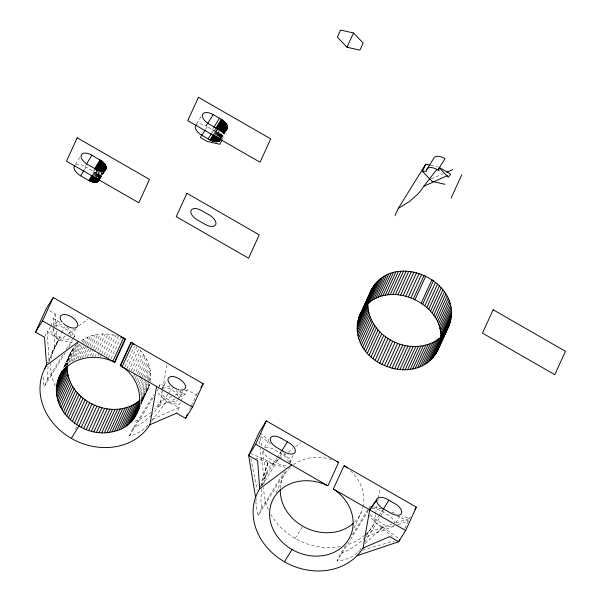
<?xml version="1.0" encoding="UTF-8"?>
<svg xmlns="http://www.w3.org/2000/svg" width="601" height="601" viewBox="0 0 601 601"><rect width="100%" height="100%" fill="white"/><g stroke="black" fill="none" stroke-linecap="round" stroke-linejoin="round"><path stroke-width="0.45" stroke-dasharray="3 2.25" d="M150.265 381.552C152.331 369.532 147.185 357.174 138.763 348.67L129.215 369.517M43.242 376.955L43.34 382.597L44.128 386.781L65.246 352.87M255.898 501.354L256.439 509.768L258.242 515.56L285.896 471.056M67.244 364.86C67.695 357.422 70.948 350.233 76.162 344.914L66.996 364.927M255.988 500.648L256.236 498.507M261.638 488.823L260.917 500.047L261.51 508.431L258.242 515.56M48.057 366.43L47.396 379.652L44.128 386.781M162.646 389.523L160.587 401.363L158.176 406.629A51.956 36.954 -20.4 0 1 152.076 414.517M162.811 388.614L167.093 364.018M375.452 514.741L373.709 524.763A59.672 50.935 24.6 0 1 365.385 534.612M375.61 513.832L377.203 504.72M377.834 501.076L378.157 499.258M378.314 498.342L380.057 488.328M48.711 362.891L50.604 356.175A51.956 39.876 75.4 0 1 54.871 347.235L61.264 333.818M262.291 485.277L264.185 478.561L266.273 474.016L262.337 450.382M261.104 485.691L268.429 461.2L251.458 453.785M140.484 405.585L149.634 384.565L141.227 402.918M261.811 480.943L268.429 461.2L274.957 464.956L285.287 467.293M267.062 465.933L268.67 461.335M366.708 534.635L367.744 532.358L391.634 524.372M44.902 336.432L47.194 331.429L58.725 339.693L71.632 342.623L72.721 340.241M53.579 325.885L53.128 318.462L55.209 313.91L46.976 309.177M50.386 326.786L49.087 329.633L58.725 339.693L47.622 363.064M50.717 326.073L52.347 322.504L63.533 325.043M51.844 353.035L54.315 347.641M74.171 337.078L74.9 335.493L65.9 326.103M63.638 367.774L70.738 352.359M64.337 366.58L68.912 356.566M64.623 366.212L71.88 350.36M64.803 366.272L68.236 358.767M65.148 365.964L73.164 348.452M65.434 366.024L67.725 361.021M65.809 365.814L74.592 346.634M66.606 364.98L67.372 363.312M68.687 363.312L77.852 343.299L76.725 344.373M70.505 361.81L78.904 343.464M72.052 361.261L80.834 342.074M73.705 360.833L80.962 344.982M82.487 341.646L83.637 339.144C93.846 333.33 106.452 332.631 117.578 335.997M76.229 358.865L83.103 343.855M83.486 343.021L85.778 338.01M78.077 358.699L84.568 344.516M84.951 343.682L88.001 337.011M80.008 358.669L86.116 345.32M86.499 344.486L90.315 336.147M82.39 357.941L87.738 346.266M88.122 345.432L92.704 335.426M85.222 356.528L89.429 347.355M89.804 346.522L95.153 334.847M87.348 356.926L91.164 348.588M91.547 347.754L97.655 334.411M90.278 355.807L93.335 349.136M93.718 348.302L100.209 334.118M92.479 356.498L95.153 350.661M95.536 349.827L102.794 333.983M95.086 356.506L96.235 354.004M97.76 350.668L105.4 333.991M98.091 355.83L99.24 353.328M99.616 352.494L108.022 334.148M100.337 356.971L101.479 354.47M101.862 353.636L110.644 334.449M207.285 123.49L206.158 125.947L216.33 132.085L218.741 134.534L220.289 137.456L224.278 131.093M104.101 354.921L113.266 334.907M106.317 356.355L115.865 335.501M75.501 429.204L76.65 426.702M108.511 357.926L118.442 336.244M111.05 358.805L120.591 337.957M222.498 138.741L223.219 137.156L216.142 129.786M124.933 366.79L134.481 345.943M126.939 368.526L136.87 346.837M131.379 370.607L140.544 350.593M133.414 371.779L142.197 352.592M133.79 376.361L143.722 354.673M135.18 378.502L137.088 374.333M137.471 373.499L145.104 356.821M136.419 380.711L138.711 375.708M139.094 374.874L146.351 359.022M137.516 382.965L140.574 376.294M140.95 375.46L147.448 361.284M138.463 385.264L141.896 377.759M142.279 376.925L148.387 363.575M139.244 387.592L143.444 378.412M143.827 377.578L149.176 365.904M139.875 389.944L144.841 379.096M145.224 378.262L149.807 368.255M140.341 392.303L150.273 370.622M140.649 394.677L147.14 380.493M147.523 379.659L150.573 372.988M141.167 396.202L148.041 381.192M148.424 380.358L150.716 375.355M141.145 398.553L148.778 381.868M149.161 381.034L150.693 377.698M141.333 400.041L148.59 384.197M141.363 400.875L143.271 396.705L148.116 388.907M141.363 401.498L149.386 383.986M141.265 402.392L144.698 394.887M141.318 403.444L148.95 386.766M148.071 425.102A51.956 39.854 75.4 0 1 146.471 426.763C141.798 431.3 135.864 434.568 129.463 435.838L132.723 428.708L153.766 394.759M158.318 388.456L156.869 391.627L166.522 401.671L179.241 407.35L176.566 413.188M158.679 387.668L160.129 384.497L171.323 387.021M151.617 420.955L166.522 401.671L179.436 404.578L180.743 401.731M181.066 401.017L182.704 397.449L175.62 390.087M178.422 397.441L185.176 394.384L187.257 389.839L196.242 395L190.893 406.674M189.751 409.176L190.509 407.508M276.002 492.835L282.876 477.825M290.043 463.123L291.132 460.749L282.77 452.035M357.34 552.777C351.765 557.668 344.538 560.402 337.191 560.951L340.451 553.822L345.883 545.077M353.989 528.151L361.239 512.3M368.263 510.099L366.813 513.269L337.191 560.951M368.623 509.31L370.073 506.14L369.089 507.725M404.758 528.437L410.258 516.95M61.663 332.977L64.457 327.109M260.21 486.953L261.796 484.173M359.563 550.696L361.975 546.79M364.875 542.094L376.459 523.321L368.097 514.606M75.418 164.336L79.64 157.552M75.786 164.809A9.856 5.108 31.9 0 1 84.628 166.319L85.86 164.982M84.395 169.798L87.213 165.267M84.929 166.492L93.095 171.195L94.034 169.685M102.335 172.72L99.052 178.001L97.167 174.651L93.613 171.533L94.552 170.023M92.577 174.485L95.063 170.376M93.117 174.763L95.551 170.737M93.673 175.026L96.032 171.112M95.551 173.013L96.491 171.503L93.756 176.018M95.995 173.411L97.4 171.15M94.778 175.477L97.587 170.947M94.853 176.416L97.813 171.555M95.401 176.589L98.203 171.969M97.167 174.651L98.572 172.389M95.942 176.724L98.752 172.202M97.512 175.079L99.383 172.059M96.468 176.844L99.278 172.322M97.82 175.5L99.698 172.487M96.986 176.934L99.804 172.412M97.497 176.994L100.307 172.472M97.986 177.032L100.795 172.51M98.459 177.047L101.269 172.517M98.444 177.783L101.727 172.502M98.88 177.738L102.162 172.464M99.142 178.392L102.425 173.111L99.218 178.332M99.668 178.016L102.951 172.742M99.578 178.204L102.854 172.93M99.691 178.384L103.192 172.78M99.751 178.64L103.965 171.856M99.811 178.978L104.251 171.661M99.894 178.948L104.431 171.691M196.655 123.798L201.343 116.256M207.097 124.445L205.865 125.782A9.856 5.108 31.9 0 0 196.7 124.43M205.632 129.253L207.976 125.481M212.446 129.568L213.378 128.066M211.92 132.866L214.264 129.095M214.324 130.657L215.263 129.147M214.85 130.988L215.782 129.478M213.806 133.948L216.292 129.831M215.849 131.702L216.788 130.199M214.354 134.226L217.164 129.703M216.33 132.085L217.261 130.575M214.903 134.481L217.246 130.71M215.459 134.722L217.795 130.95M216.007 134.932L218.817 130.409M217.645 133.279L219.049 131.018M216.555 135.127L219.365 130.597M217.104 135.293L219.44 131.431M217.171 136.187L220.274 131.101M217.705 136.299L220.62 131.521M218.223 136.389L221.499 131.116M218.726 136.457L222.009 131.176M219.222 136.495L222.498 131.213M219.816 136.232L222.625 131.709M219.222 137.261L222.971 131.228M220.004 136.645L223.287 131.371M219.681 137.238L223.429 131.206M220.161 137.058L223.444 131.777M220.116 137.201L223.865 131.168M220.379 137.847L224.196 131.754M220.807 137.667L224.646 131.446M220.68 138.275L224.894 131.484M220.905 138.2L225.202 131.311M220.86 138.538L225.48 131.116M221.04 138.44L225.458 131.319M221.446 137.937L225.66 131.146M159.152 386.075L160.129 384.497M129.463 435.838L153.443 397.156M161.369 389.425L166.98 380.373M178.144 399.793L183.29 391.491M196.242 395L197.639 392.753M264.568 447.392L268.782 440.608M276.543 458.661L264.185 478.561L260.06 448.384M277.038 457.864L280.99 451.494M280.351 453.162L281.291 451.659M276.084 462.492L279.367 457.211M279.833 456.459L283.116 451.178M288.886 462.282L293.1 455.498M261.51 508.431L284.22 471.875M289.156 463.927L291.132 460.749M295.121 538.421L302.731 526.168M352.299 534.747L368.593 508.521M366.663 535.318L378.532 516.221M379.028 515.425L382.491 509.858M381.86 511.526L382.799 510.016M377.593 520.849L379.93 517.078M380.403 516.327L383.678 511.045M395.706 522.878L400.086 515.823M53.564 327.417L59.191 318.372M71.722 335.553L75.951 328.77M47.396 379.652L62.617 355.206M66.057 349.684L72.443 339.437M72.931 338.648L74.9 335.493M68.687 347.355L71.632 342.623M262.276 485.225L274.957 464.956L255.673 458.022M167.897 394.061L158.176 406.629L175.049 398.974M168.468 393.324L172.472 388.148M141.708 398.425L143.271 396.705M379.269 530.48L382.784 526.874L399.793 539.3M151.46 415.141L144.105 421.654L132.723 428.708M365.175 537.399C358.271 544.619 349.602 549.93 340.451 553.822M365.1 543.567L382.987 527.069M357.941 552.244L359.143 551.17M65.434 335.891L57.283 341.969L54.871 347.235L53.632 326.816M68.401 333.683L74.329 329.258M78.776 325.937L87.671 319.311M278.563 459.284L270.405 465.369A59.672 50.935 24.6 0 0 264.117 483.414M279.3 458.736L285.227 454.311M288.195 452.102L292.642 448.782M295.609 446.573L300.793 442.704M81.601 340.406L83.637 339.144M179.241 407.35L152.301 419.453A51.956 39.854 75.4 0 1 150.986 421.444M431.3 178.85L443.35 173.644M171.773 396.532L160.587 401.363A59.672 50.935 24.6 0 1 154.622 408.965M175.214 395.045L187.257 389.839M366.542 536.588L396.915 525.161M397.787 524.831L408.199 520.917L397.013 516.049M396.051 522.893L409.326 518.46L402.302 515.951M362.681 550.14L394.489 540.847M430.849 165.38L437.738 166.935M373.522 506.921L382.131 508.867M391.769 512.195L396.157 513.757M382.784 526.874L376.459 523.321L392.22 536.4M53.128 318.462L62.023 323.571M178.707 390.665L185.176 394.384M93.095 171.195L93.613 171.533M260.406 436.281L270.758 443.846M260.03 432.803L268.609 439.962M250.857 458.473L257.123 490.108M260.218 437.656L261.585 445.837M259.061 441.066L259.564 444.725M55.209 313.91L56.178 327.004M56.456 330.745L57.283 341.969A59.672 50.935 24.6 0 0 50.995 360.014M47.194 331.429L49.004 360.059A51.956 36.931 -20.4 0 0 47.426 362.809M69.393 338.731A9.856 5.108 31.9 0 1 63.09 338.769M61.437 338.123A9.856 5.108 31.9 0 1 58.237 336.282M56.81 335.148A9.856 5.108 31.9 0 1 54.007 331.805M53.436 330.558A9.856 5.108 31.9 0 1 53.211 328.326M55.495 326.058A9.856 5.108 31.9 0 1 58.147 325.885L58.658 325.945A9.856 5.108 31.9 0 1 68.679 331.722L69.025 332.15A9.856 5.108 31.9 0 1 70.565 335.073M70.655 335.463A9.856 5.108 31.9 0 1 70.715 335.846M151.016 412.286A59.672 50.935 24.6 0 1 131.559 422.187M55.254 386.142A59.672 50.935 24.6 0 1 50.732 363.259M177.498 400.514A9.856 5.108 31.8 0 1 176.213 401.152M174.974 401.363A9.856 5.108 31.8 0 1 170.917 400.754M169.257 400.116A9.856 5.108 31.8 0 1 166.056 398.275M164.629 397.148A9.856 5.108 31.8 0 1 160.978 391.394M162.608 388.336A9.856 5.108 31.8 0 1 165.966 387.885L166.469 387.953A9.856 5.108 31.8 0 1 176.506 393.708L176.852 394.136A9.856 5.108 31.8 0 1 178.482 397.441M263.163 450.111A9.856 5.108 31.9 0 0 269.556 458.743L277.97 463.574A9.856 5.108 31.9 0 0 287.548 464.295M265.281 447.722A9.856 5.108 31.9 0 1 273.771 449.375L282.237 454.251A9.856 5.108 31.9 0 1 288.292 461.44M364.769 535.153A59.672 50.935 24.6 0 1 346.356 545.107M340.399 546.564A59.672 50.935 24.6 0 1 270.315 513.464M268.377 509.543A59.672 50.935 24.6 0 1 263.824 487.471M363.267 505.711A42.806 36.541 24.6 0 1 354.83 521.818M280.344 488.252A42.806 36.541 24.6 0 1 290.396 467.217M293.423 464.716A42.806 36.541 24.6 0 1 303.437 459.547L305.826 458.818A42.806 36.541 24.6 0 1 331.564 459.637M350.638 470.831A42.806 36.541 24.6 0 1 362.929 491.656L363.395 494.014A42.806 36.541 24.6 0 1 363.41 504.953M370.441 514.614A9.856 5.108 31.9 0 0 375.708 519.767L384.114 524.613A9.856 5.108 31.9 0 0 394.301 525.139M371.929 508.867A9.856 5.108 31.9 0 1 379.975 510.444L388.441 515.305A9.856 5.108 31.9 0 1 394.767 522.855"/><path stroke-width="0.9" d="M134.158 344.561L130.935 342.179L120.238 365.536C148.056 381.395 146.486 426.026 112.026 431.841C79.58 439.767 41.942 403.211 61.956 371.538M129.328 423.389L140.018 400.041C113.867 423.051 65.847 400.559 67.177 365.633M357.174 328.492L357.385 323.819L358.932 317.08L371.448 289.517C394.173 248.686 466.241 282.5 448.827 326.065L437.145 351.487C417.582 386.511 357.572 366.888 357.174 328.492L367.865 305.135L367.88 303.573M437.145 351.487C458.676 306.608 380.929 270.097 359.766 314.939M106.234 168.182L105.393 165.042L102.583 161.699L91.66 155.013A9.856 5.108 31.9 0 0 81.278 154.953A9.856 5.108 31.9 0 0 87.438 164.381L95.852 169.204C98.774 170.849 105.077 172.75 106.234 168.182L104.364 171.202M227.463 127.645C227.426 123.941 224.203 121.229 221.356 119.344L212.889 114.468A9.856 5.108 31.9 0 0 202.507 114.415A9.856 5.108 31.9 0 0 208.667 123.836L217.089 128.667C220.004 130.312 226.307 132.205 227.463 127.645L226.059 129.906M376.624 500.16L376.669 499.822A9.856 5.108 31.9 0 1 387.006 499.13L395.473 503.999A9.856 5.108 31.9 0 1 401.566 513.412A9.856 5.108 31.9 0 1 391.146 513.299L382.732 508.454A9.856 5.108 31.9 0 1 376.624 500.16L369.683 509.858L363.019 548.112A59.672 50.935 24.6 0 1 284.431 561.777A59.672 50.935 24.6 0 1 259.715 488.718L257.641 460.659L248.656 455.498L259.309 432.209L266.341 420.895L338.633 462.462L327.943 485.818L325.892 484.887A42.806 36.541 24.6 0 0 295.136 482.175L292.747 482.896A42.806 36.541 24.6 0 0 272.208 527.28A42.806 36.541 24.6 0 0 321.798 555.79A42.806 36.541 24.6 0 0 352.704 517.371L352.239 515.004A42.806 36.541 24.6 0 0 335.185 490.228L333.36 488.929L344.057 465.58L345.875 466.872A42.806 36.541 24.6 0 1 347.295 467.946M59.056 377.781C68.101 356.911 96.137 352.449 114.821 362.418L125.511 339.069L53.219 297.495L46.224 308.749L35.534 332.098L44.519 337.266L46.593 365.325A59.672 50.935 24.6 0 0 71.301 438.377A59.672 50.935 24.6 0 0 149.897 424.719L156.56 386.458M220.394 139.289C218.794 143.466 212.979 141.543 210.057 139.98L201.643 135.15A9.856 5.108 31.9 0 1 196.144 124.82M432.029 167.664A9.856 5.108 31.8 0 1 437.986 169.97L444.995 158.649A9.856 5.108 31.8 0 0 433.674 158.409L426.657 169.73L426.537 171.105L422.42 171.345L425.688 164.216L429.993 165.185M368.946 295.925L371.448 289.517M99.075 180.15C97.107 183.921 91.75 182.028 88.828 180.518L80.406 175.687A9.856 5.108 31.9 0 1 74.682 165.591M35.534 332.098L42.528 320.851L53.219 297.495M58.222 379.922L62.421 370.749M61.189 373.717L61.956 372.049M57.546 382.123L62.512 371.275M62.474 371.801L63.623 369.299M57.027 384.37L64.284 368.526M63.901 369.983L64.668 368.315M56.674 386.661L65.456 367.481M65.464 368.263L66.23 366.595M56.486 388.99L66.794 366.467M56.464 391.334L67.154 367.985M56.599 393.7L67.297 370.344M56.907 396.067L67.597 372.718M57.373 398.433L68.063 375.077M58.004 400.784L68.694 377.428M58.793 403.113L69.483 379.757M59.732 405.405L70.422 382.056M60.829 407.658L71.519 384.309M62.068 409.867L72.766 386.518M63.458 412.016L74.148 388.659M64.983 414.097L75.673 390.74M66.636 416.095L77.326 392.746M68.416 418.018L79.107 394.669M70.309 419.851L81 396.495M201.643 135.15L200.516 137.606L207.044 141.363L219.958 144.285L222.13 139.53M72.315 421.579L83.006 398.23M74.426 423.209L85.117 399.86M76.627 424.727L87.318 401.37M89.609 402.775L78.919 426.124L71.301 438.377M81.285 427.401L91.976 404.052M112.77 361.494L123.46 338.138L125.091 338.904L114.4 362.26L42.528 320.851M83.712 428.551L94.402 405.194M86.206 429.565L96.896 406.216M88.738 430.444L99.428 407.095M91.314 431.187L102.005 407.831M122.063 366.828L132.753 343.479M93.914 431.781L104.604 408.432M96.536 432.239L107.226 408.883M99.157 432.54L109.848 409.191M101.779 432.697L112.47 409.349M104.386 432.705L115.076 409.356M106.97 432.57L117.661 409.213M109.517 432.277L120.215 408.928M112.026 431.841L122.717 408.492M114.475 431.263L125.166 407.914M116.857 430.541L127.555 407.185M119.171 429.677L129.861 406.321M121.402 428.678L132.092 405.322M123.543 427.544L134.233 404.188M125.579 426.282L136.269 402.925M127.51 424.892L138.2 401.543M131.018 421.774L140.183 401.761M132.581 420.054L140.221 403.376M134.008 418.236L139.74 405.728M138.936 407.921L139.702 406.253M135.3 416.328L139.875 406.314M136.435 414.329L139.109 408.492M346.995 47.231L353.523 32.972L340.609 30.05L337.341 37.179L346.995 47.231L359.901 50.153L363.169 43.024L353.523 32.972M149.897 424.719L176.566 413.188L185.544 418.349L187.459 414.179M192.538 407.102L203.228 383.754L131.273 342.465L120.583 365.814L192.538 407.102L185.544 418.349M255.583 497.373L248.656 455.498L255.65 444.244L266.341 420.895M395.015 215.556L398.283 208.427L425.688 164.216M358.932 317.08L372.59 287.518M358.256 319.274L363.981 306.765M364.747 305.098L365.896 302.596M367.804 298.427L368.563 296.759M363.184 308.959L373.875 285.61M357.738 321.527L364.612 306.51M364.612 307.141L375.302 283.785M357.385 323.819L366.167 304.632M366.174 305.421L376.865 282.064M357.197 326.14L367.887 302.791M367.872 303.805L378.562 280.449M369.683 302.303L380.373 278.947M357.31 330.858L368 307.502L367.865 305.135M371.613 300.913L382.304 277.564M357.618 333.224L368.308 309.868L368 307.502M373.657 299.659L384.347 276.302M358.083 335.591L368.774 312.235L368.308 309.868M375.79 298.524L386.481 275.168M358.714 337.935L369.405 314.586L368.774 312.235M378.021 297.518L388.712 274.169M359.496 340.264L370.193 316.915L369.405 314.586M380.335 296.654L391.026 273.305M360.442 342.562L371.133 319.214L370.193 316.915M382.724 295.932L393.415 272.584M361.539 344.816L372.229 321.467L371.133 319.214M385.173 295.354L395.864 271.998M362.779 347.025L373.469 323.669L372.229 321.467M387.675 294.918L398.365 271.562M364.168 349.173L374.859 325.817L373.469 323.669M390.222 294.633L400.912 271.276M365.686 351.247L376.384 327.898L374.859 325.817M392.806 294.49L403.496 271.134M367.346 353.253L378.037 329.904L376.384 327.898M395.413 294.498L406.103 271.149M369.119 355.176L379.817 331.82L378.037 329.904M398.035 294.655L408.725 271.299M371.02 357.009L381.71 333.653L379.817 331.82M400.664 294.963L411.354 271.607M373.026 358.737L383.716 335.388L381.71 333.653M403.279 295.414L413.969 272.058M375.137 360.367L385.827 337.011L383.716 335.388M405.885 296.008L416.576 272.659M451.103 198.067L461.793 174.718M377.338 361.885L388.028 338.528L385.827 337.011M408.455 296.751L419.145 273.395M379.629 363.282L390.319 339.926L388.028 338.528M410.994 297.63L421.684 274.274M381.988 364.559L392.686 341.203L390.319 339.926M413.48 298.644L424.171 275.296M384.422 365.709L395.112 342.352C409.702 348.903 428.4 348.084 440.728 337.191L430.038 360.547M415.111 299.418L425.801 276.062M386.909 366.723L397.607 343.366M389.448 367.602L400.138 344.253M421.293 302.972L431.984 279.615M392.025 368.345L402.715 344.989M422.773 303.986L433.464 280.637M394.624 368.939L405.314 345.59M424.877 305.616L435.567 282.26M397.246 369.39L407.936 346.041M426.883 307.344L437.581 283.995M399.868 369.698L410.558 346.341M428.783 309.177L439.474 285.828M402.49 369.855L413.18 346.499M430.564 311.1L441.254 287.744M405.097 369.863L415.787 346.514M432.217 313.106L442.907 289.75M407.681 369.72L418.371 346.371M433.742 315.179L444.432 291.831M410.228 369.435L420.918 346.078M435.124 317.328L445.814 293.979M412.737 368.999L423.427 345.65M436.364 319.537L447.061 296.18M415.186 368.421L425.876 345.064M437.46 321.79L448.151 298.434M417.567 367.692L428.265 344.343M438.407 324.089L449.097 300.733M419.881 366.828L430.571 343.479M439.196 326.411L449.886 303.062M422.112 365.829L432.803 342.48M439.819 328.762L450.51 305.413M424.253 364.694L434.944 341.345M440.285 331.128L450.983 307.78M426.289 363.432L436.98 340.083M440.593 333.495L451.283 310.146M428.22 362.05L438.91 338.701M440.736 335.861L451.426 312.505M440.706 338.213L451.396 314.856M431.728 358.932L440.894 338.919M440.518 340.534L451.208 317.185M433.291 357.212L440.931 340.534M440.165 342.825L450.855 319.477M434.718 355.394L440.826 342.044M439.647 345.079L450.337 321.723M436.003 353.478L448.827 326.065M438.97 347.273L449.661 323.924M399.793 539.3L398.673 541.749L357.054 555.715M363.019 548.112L389.688 536.58L398.673 541.749L405.66 530.503L416.35 507.146L344.403 465.858M86.334 164.231L91.953 155.178M80.654 175.83L83.93 170.549M94.5 168.934L100.119 159.881M95.018 169.272L100.645 160.219M88.828 180.518L92.103 175.237M95.529 169.617L101.148 160.572M89.369 180.796L92.652 175.522M96.025 169.985L101.644 160.933M89.925 181.059L93.2 175.777M96.498 170.361L102.125 161.316M96.956 170.752L102.583 161.699M90.473 181.292L93.283 176.769M97.865 170.399L103.019 162.105M91.029 181.51L93.839 176.979M91.577 181.697L94.387 177.175M98.286 170.804L103.44 162.51M92.126 181.863L94.935 177.34M98.677 171.217L103.83 162.924M99.511 170.887L104.198 163.344M92.659 182.005L95.469 177.483M99.856 171.308L104.536 163.765M93.193 182.118L96.002 177.595M100.637 170.977L104.852 164.193M93.711 182.208L96.521 177.686M94.214 182.276L96.558 178.505M101.389 170.646L105.137 164.614M94.71 182.313L97.046 178.542M101.171 171.826L105.393 165.042M95.183 182.321L97.52 178.55M101.862 171.495L105.611 165.463M95.634 182.306L97.978 178.535M102.057 171.909L105.799 165.876M96.07 182.261L98.414 178.497M102.681 171.563L105.956 166.289M96.483 182.193L98.354 179.181M103.274 171.21L106.084 166.687M103.83 170.849L106.174 167.078M96.874 182.095L98.744 179.083M103.883 171.232L106.227 167.461M97.234 181.975L98.639 179.714M97.572 181.833L98.977 179.571M104.371 170.842L106.249 167.829M97.88 181.66L99.285 179.399M98.158 181.464L99.563 179.203M105.167 170.346L106.182 168.52M105.047 170.654L105.986 169.144M207.563 123.686L213.182 114.641M201.883 135.285L205.166 130.004M213.851 127.307L219.47 118.262M208.171 138.899L211.454 133.617M215.729 128.389L221.356 119.344M216.255 128.727L221.874 119.682M210.057 139.98L213.34 134.699M216.758 129.08L222.385 120.027M217.254 129.44L222.881 120.395M210.605 140.258L213.881 134.977M217.735 129.824L223.354 120.771M211.154 140.514L214.437 135.24M211.71 140.754L214.985 135.473M218.659 129.455L223.812 121.162M212.258 140.965L215.068 136.442M219.102 129.854L224.256 121.56M219.515 130.259L224.669 121.965M212.807 141.16L216.09 135.879M213.355 141.325L216.165 136.795M220.379 129.921L225.059 122.386M213.896 141.468L216.706 136.938M220.747 130.342L225.428 122.799M214.422 141.581L217.231 137.058M221.085 130.763L225.773 123.228M214.94 141.671L217.75 137.148M221.867 130.44L226.081 123.648M215.451 141.731L217.787 137.967M222.152 130.86L226.367 124.076M215.939 141.768L218.283 138.005M222.873 130.53L226.622 124.497M223.099 130.95L226.847 124.918M216.413 141.783L218.756 138.012M223.752 130.612L227.035 125.339M216.871 141.768L219.215 137.997M223.91 131.026L227.193 125.744M217.307 141.723L219.177 138.703M217.712 141.656L219.59 138.636M224.504 130.672L227.313 126.15M218.103 141.558L219.981 138.538M224.594 131.063L227.403 126.541M218.471 141.438L220.342 138.418M225.12 130.687L227.463 126.924M218.802 141.288L220.206 139.026M225.142 131.056L227.478 127.284M219.11 141.115L220.514 138.854M219.388 140.919L220.327 139.417M226.014 130.244L227.418 127.983M219.635 140.702L220.792 138.951M226.284 130.109L227.336 128.298M226.126 130.394L227.065 128.884M200.899 387.502L203.228 383.754M281.764 450.9L287.383 441.855M284.431 561.777L292.041 549.524M383.265 509.265L388.885 500.212M414.945 509.408L416.35 507.146M369.683 509.858L376.669 499.822M398.283 208.427L409.657 201.373L417.635 194.236A51.956 36.954 -20.4 0 0 423.735 186.348L436.889 169.347M46.593 365.325L78.461 341.556M259.715 488.718L291.583 464.949M423.728 186.348L447.354 175.627M446.791 172.156L452.808 169.55M444.995 184.297L432.074 181.382L422.42 171.345M370.937 506.335L372.658 506.726M120.974 337.123L123.46 338.138M392.686 341.203L395.112 342.352M336.59 461.538L338.213 462.304M439.414 167.589L450.727 174.095L448.256 177.167L439.248 167.792M333.705 489.214L405.66 530.503M255.65 444.244L327.522 485.653M437.986 169.97L439.015 170.654L438.707 168.01M62.234 322.204A9.856 5.108 31.9 0 1 66.921 314.894A9.856 5.108 31.9 0 1 77.552 326.125A9.856 5.108 31.9 0 1 63.413 323.443M45.007 368.421A51.956 36.931 -20.4 0 1 46.097 365.596M426.657 169.73A9.856 5.108 31.8 0 1 431.518 167.604M178.474 389.598A9.856 5.108 31.8 0 1 168.28 378.292A9.856 5.108 31.8 0 1 182.621 381.417A9.856 5.108 31.8 0 1 180.06 389.944M353.14 523.433A42.806 36.541 24.6 0 1 306.713 528.226A42.806 36.541 24.6 0 1 280.276 489.815M77.198 137.839L66.501 161.196L138.801 202.762L149.491 179.414L77.198 137.839M198.428 97.302L187.737 120.651L260.03 162.225L270.728 138.869L198.428 97.302M186.934 193.297L176.243 216.653L248.544 258.22L259.234 234.871L186.934 193.297M493.166 309.755L482.475 333.104L554.776 374.671L565.466 351.322L493.166 309.755M201.696 210.635L201.395 210.47A9.856 5.108 31.9 0 0 191.013 210.41A9.856 5.108 31.9 0 0 197.173 219.838L205.595 224.661A9.856 5.108 31.9 0 0 215.721 224.601A9.856 5.108 31.9 0 0 209.862 215.338L201.696 210.635M281.095 438.234L280.802 438.061A9.856 5.108 31.9 0 0 270.42 438.009A9.856 5.108 31.9 0 0 276.58 447.429L284.994 452.26A9.856 5.108 31.9 0 0 295.129 452.2A9.856 5.108 31.9 0 0 289.261 442.937L281.095 438.234"/></g></svg>
